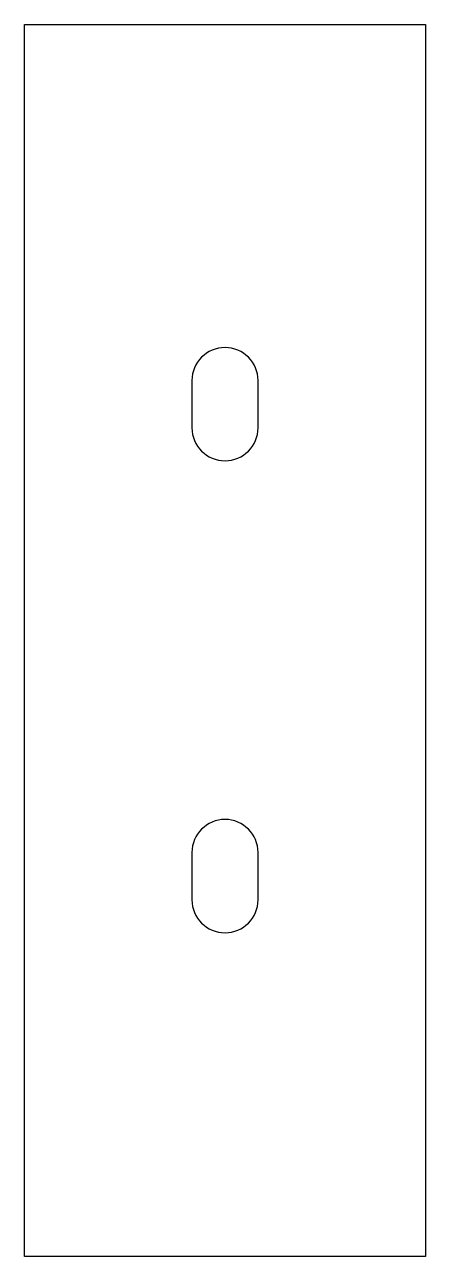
# Model space of a CAD drawing. Header units: millimetres. Extents: x 0 to 85, y 0 to 261.
import ezdxf

# ---------------------------------------------------------------- set-up
doc = ezdxf.new("R2010")
doc.units = ezdxf.units.MM
doc.layers.add('DECOUPE', color=7, linetype='CONTINUOUS')

msp = doc.modelspace()

# ---------------------------------------------------------------- linework, layer by layer
at = {"layer": 'DECOUPE'}
for p, q in [((0, 0), (0, 261.003486)), ((0, 261.003486), (85, 261.003486)), ((85, 261.003486), (85, 0)), ((35.5, 185.578801), (35.5, 175.578801)), ((49.5, 175.578801), (49.5, 185.578801)), ((35.5, 85.578801), (35.5, 75.578801)), ((49.5, 75.578801), (49.5, 85.578801)), ((85, 0), (0, 0))]:
    msp.add_line(p, q, dxfattribs=at)
for centre, start, end in [((42.5, 185.578801), 360, 180), ((42.5, 175.578801), 180, 360), ((42.5, 85.578801), 360, 180), ((42.5, 75.578801), 180, 360)]:
    msp.add_arc(centre, 7, start, end, dxfattribs=at)

doc.saveas('drawing.dxf')
